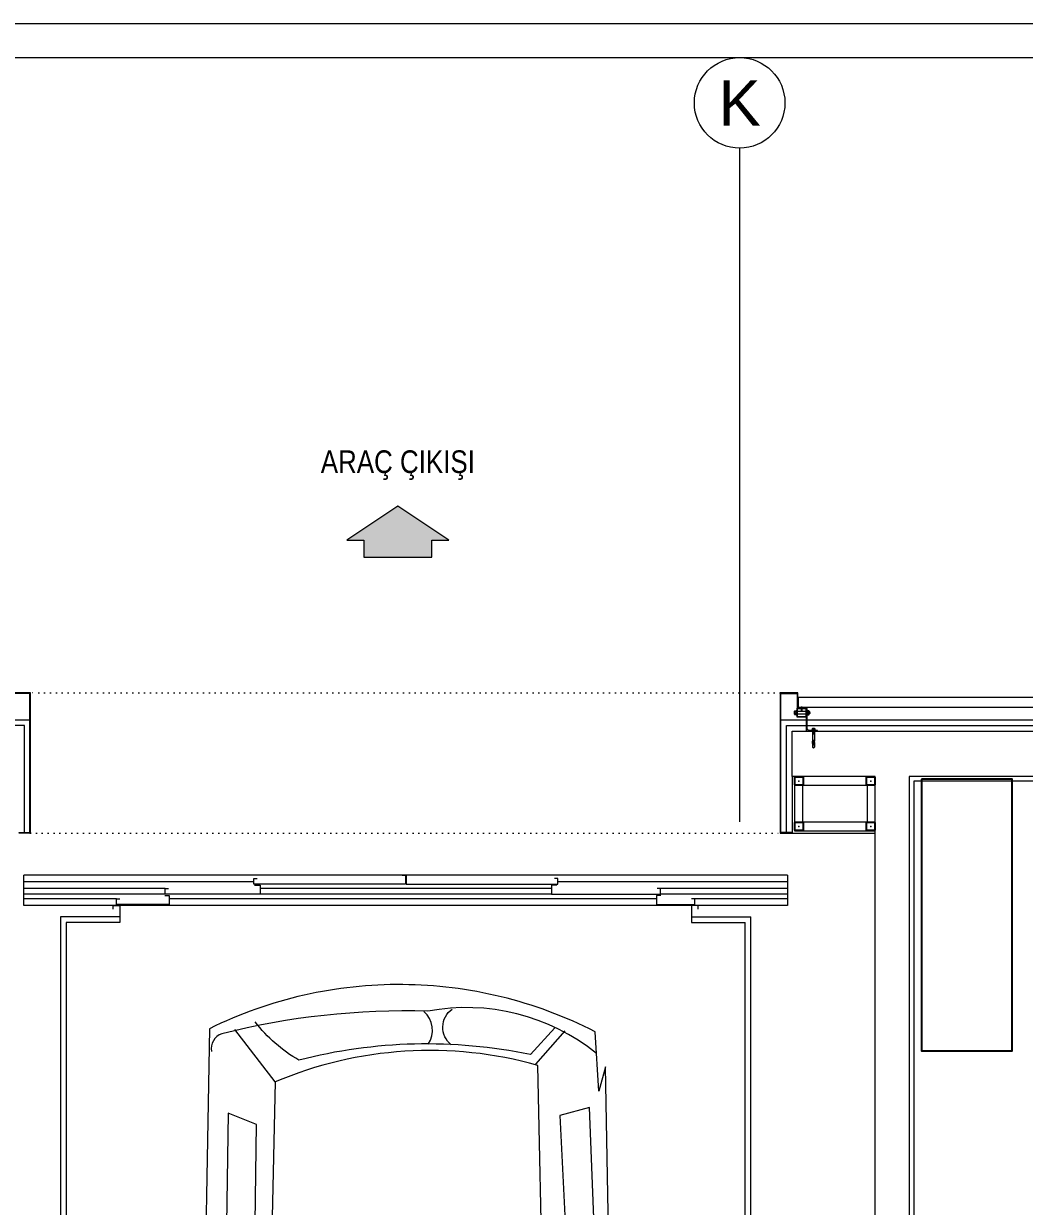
# Model space of a CAD drawing. Extents: x -1286 to 34975, y -230 to 6637.
# Drawn here: x 3704 to 4147, y 3683 to 4205 of the extents above; entities that cross this region are included whole.
import ezdxf
from ezdxf.enums import TextEntityAlignment as Align
from ezdxf.xclip import XClip

# ---------------------------------------------------------------- set-up
doc = ezdxf.new("R2010")
doc.units = 0
doc.header["$LTSCALE"] = 20
doc.header["$XCLIPFRAME"] = 0
doc.linetypes.add('DOT2', pattern=[0.125, 0, -0.125])
doc.layers.get('0').update_dxf_attribs({"color": 9, "lineweight": 9})
for name, color, linetype, lineweight in [('00', 9, 'Continuous', 9), ('04', 9, 'Continuous', 9), ('05', 9, 'Continuous', 9), ('06D', 9, 'Continuous', 9), ('10', 9, 'Continuous', 9), ('10A', 9, 'Continuous', 9), ('11', 9, 'Continuous', 9), ('14', 9, 'Continuous', 9), ('20', 9, 'DOT2', 9), ('21', 9, 'Continuous', 9), ('24', 9, 'Continuous', 9), ('33', 9, 'BATTING', 9)]:
    doc.layers.add(name, color=color, linetype=linetype, lineweight=lineweight)
doc.styles.add('Arial', font='arial.ttf', dxfattribs={"height": 2.5})
doc.styles.add('MuuM_TEXT-STANDART', font='ARIALN.TTF')
doc.linetypes.add('BATTING', pattern='A,0.0001,-0.1,[134,ltypeshp.shx,S=0.1,R=0,X=-0.1,Y=0],-0.2,[134,ltypeshp.shx,S=0.1,R=180,X=0.1,Y=0],-0.1', length=0.4001)

# ---------------------------------------------------------------- blocks, each defined once
blk = doc.blocks.new('0_aks')
at = {"linetype": 'Continuous'}
blk.add_circle((0, 0), 2, dxfattribs=at)
at = {"style": 'Arial'}
blk.add_attdef('AKS', text='', height=2, dxfattribs=at).set_placement((0, 0), align=Align.MIDDLE_CENTER)
blk = doc.blocks.new('p-aks_vw')
at = {"layer": '24', "ltscale": 2}
blk.add_lwpolyline([(3620, 3837.5), (3620, 3540)], dxfattribs=at)
at = {"layer": '24', "xscale": 10, "yscale": 10, "zscale": 10}
blk.add_blockref('0_aks', (3620, 3857.5), dxfattribs=at).add_auto_attribs({'AKS': 'K'})
blk = doc.blocks.new('p-araba-caddy')
for points in [[(4.26, 87.51), (96.49, 89.41), (104.41, 102.92), (112.34, 100.13), (105.35, 88.48), (403.12, 88.69), (392.45, 85.45), (418.68, 84.42, -0.236784), (423.23, -86.05), (112.38, -97.42), (113.04, -112.56), (99.21, -96.1), (12.07, -96.13, -0.35315), (-45.78, -38.19), (-47.76, 31.57, -0.418979), (4.26, 87.51, -0.014091)], [(2.59, 87.13), (-12.8, 80.33, 0.245122), (-38.23, 40.61, 1.092698)], [(409.1, 84.81, -0.220393), (429.15, 10.65, -0.069309), (420.89, -80.59, -0.369387), (413.22, -85.28, 0.321855)], [(64.08, 71.92), (123.59, 65.82, 0.084966), (128.47, -72.87, -0.035125), (66.42, -79.48, -0.194351), (64.08, 71.92, 5.525286)], [(420.8, 66.63), (409.14, 55.57, -0.115145), (408.6, -46.74, 0.095225), (425.84, -65.72, -1.448896)], [(198.7, 59.31), (404.34, 58.71, -0.170159), (399.21, -57.46), (133.8, -68.34)], [(414.2, 20.68, 0.498413), (429.89, 21.34, -5.209749)], [(414.6, 10.43, -0.389225), (429.11, 8.84, 0.453338)], [(-37.08, -40.41), (-20.32, -78.19, 0.180747), (-6.04, -89.68), (12.07, -96.13)]]:
    blk.add_lwpolyline(points, format="xyb")
for points in [[(-16.56, 71.13), (53.81, 76), (63.98, 81.75), (88.77, 77.77), (93.64, 84.4), (100.28, 80.42), (104.7, 83.08), (183.48, 83.52), (188.35, 71.13), (129.93, 71.13)], [(128.39, 63.59), (198.34, 59.3), (187.01, 88.59)], [(220.11, 84.66), (385.27, 81.17), (382, 68.06), (219.94, 73.15), (220.11, 84.66)], [(277.68, 83.09), (275.35, 70.89)], [(330.01, 82.53), (330.93, 69.98)], [(404.84, 57.96), (419.34, 71.17)], [(36.43, 59.8), (-33.06, 43.83), (-47.93, 36.03), (-46.07, -36.03), (-30.09, -43.83), (45.17, -66.5)], [(-36.39, 42.08), (-36.21, -40.84)], [(-33.17, 43.72), (-32.97, -41.82)], [(-42.85, 38.7), (-42.67, -37.69)], [(-39.62, 40.39), (-39.44, -39.27)], [(399.21, -57.46), (422.7, -74.75)], [(217.67, -71.23), (380.57, -66), (385.81, -78.37), (219.1, -84.08), (217.19, -71.23)], [(277.5, -68.54), (278.55, -81.67)], [(328.6, -68.26), (329.42, -80.94)], [(-13.38, -77.2), (54.33, -79.85), (68.94, -86.49), (98.59, -88.7), (103.01, -86.93), (110.98, -96.22), (108.33, -88.7), (191.09, -89.14), (191.97, -93.56)], [(118.18, -77.55), (201.93, -75.8), (199.3, -94.64)]]:
    blk.add_lwpolyline(points)
blk.add_lwpolyline([(53.8, 75.95), (130, 70.57, 0.08903), (133.77, -71.93, -0.153631), (54.26, -80.6, -0.218697)], format="xyb", close=True)
blk = doc.blocks.new('p- caddy')
for p, q in [((-86.52, 354.02), (-175.71, 289.92)), ((97.81, 351.94), (187, 287.83))]:
    blk.add_line(p, q)
blk.add_arc((-86.52, 354.02), 109.84, 215.7081, 269.024)
at = {"extrusion": (0, 0, -1)}
blk.add_arc((-97.81, 351.94), 109.84, 215.7081, 269.024, dxfattribs=at)
at = {"rotation": 268.9244510197643}
blk.add_blockref('p-araba-caddy', (10.6, 442.15), dxfattribs=at)
blk = doc.blocks.new('m-çalışma dolap modül')
at = {"lineweight": -3, "ltscale": 0.5}
blk.add_lwpolyline([(0, 40), (120, 40), (120, 0), (0, 0)], close=True, dxfattribs=at)
blk = doc.blocks.new('cxvxv')
for p, q in [((-21988.4, 8560.98, 0), (-21988.4, 8560.32, 0)), ((-21986.86, 8561.07, 0), (-21988.18, 8561.07, 0)), ((-21988.02, 8561.25, 0), (-21987.03, 8561.3, 0)), ((-21988.02, 8561.25, 0), (-21988, 8561.26, 0)), ((-21988, 8561.23, 0), (-21988.02, 8561.25, 0)), ((-21988.02, 8561.13, 0), (-21987.03, 8561.19, 0)), ((-21988.02, 8561.13, 0), (-21988, 8561.14, 0)), ((-21988, 8561.11, 0), (-21988.02, 8561.13, 0)), ((-21988, 8561.3, 0), (-21987.94, 8561.35, 0)), ((-21988, 8561.26, 0), (-21988, 8561.3, 0)), ((-21988, 8561.14, 0), (-21988, 8561.23, 0)), ((-21988, 8561.07, 0), (-21988, 8561.11, 0)), ((-21987.96, 8560.98, 0), (-21987.96, 8560.32, 0)), ((-21987.54, 8561.35, 0), (-21987.94, 8561.35, 0)), ((-21987.7, 8561.05, 0), (-21987.7, 8561.08, 0)), ((-21987.7, 8561.07, 0), (-21987.7, 8561.07, 0)), ((-21987.54, 8561.35, 0), (-21987.1, 8561.35, 0)), ((-21987.03, 8561.3, 0), (-21987.1, 8561.35, 0)), ((-21987.08, 8560.64, 0), (-21987.08, 8560.98, 0)), ((-21987.05, 8561.32, 0), (-21987.03, 8561.3, 0)), ((-21987.03, 8561.3, 0), (-21987.05, 8561.28, 0)), ((-21987.03, 8561.3, 0), (-21987.05, 8561.29, 0)), ((-21987.05, 8561.28, 0), (-21987.05, 8561.2, 0)), ((-21987.05, 8561.2, 0), (-21987.03, 8561.19, 0)), ((-21987.03, 8561.19, 0), (-21987.05, 8561.17, 0)), ((-21987.05, 8561.17, 0), (-21987.05, 8561.08, 0)), ((-21987.05, 8561.08, 0), (-21987.03, 8561.07, 0)), ((-21986.64, 8560.32, 0), (-21986.64, 8560.98, 0)), ((-21988.4, 8560.32, 0), (-21986.64, 8560.32, 0)), ((-21988.02, 8560.32, 0), (-21987.02, 8560.32, 0)), ((-21988.02, 8560.28, 0), (-21988.02, 8560.32, 0)), ((-21988.02, 8560.11, 0), (-21988.02, 8555.61, 0)), ((-21987.08, 8560.64, 0), (-21987.08, 8560.32, 0)), ((-21987.06, 8560.32, 0), (-21987.06, 8560.28, 0)), ((-21987.06, 8555.61, 0), (-21987.06, 8560.11, 0)), ((-21987.02, 8560.32, 0), (-21987.02, 8560.28, 0)), ((-21987.02, 8555.61, 0), (-21987.02, 8560.11, 0)), ((-21988.4, 8555.4, 0), (-21986.64, 8555.4, 0)), ((-21988.4, 8554.74, 0), (-21988.4, 8555.4, 0)), ((-21986.86, 8554.65, 0), (-21988.17, 8554.65, 0)), ((-21988.02, 8555.44, 0), (-21988.02, 8555.4, 0)), ((-21988.02, 8555.4, 0), (-21987.02, 8555.4, 0)), ((-21987.96, 8554.74, 0), (-21987.96, 8555.4, 0)), ((-21987.08, 8555.08, 0), (-21987.08, 8555.4, 0)), ((-21987.08, 8555.08, 0), (-21987.08, 8554.74, 0)), ((-21987.06, 8555.4, 0), (-21987.06, 8555.44, 0)), ((-21987.02, 8555.4, 0), (-21987.02, 8555.44, 0)), ((-21986.64, 8555.4, 0), (-21986.64, 8554.74, 0))]:
    blk.add_line(p, q)
at = {"elevation": 0}
for points in [[(-21986.3, 8560.11), (-21988.7, 8560.11), (-21988.7, 8560.28), (-21986.3, 8560.28)], [(-21986.3, 8555.61), (-21988.7, 8555.61), (-21988.7, 8555.44), (-21986.3, 8555.44)]]:
    blk.add_lwpolyline(points, close=True, dxfattribs=at)
for points in [[(-21987.98, 8560.28), (-21987.98, 8560.32)], [(-21987.98, 8560.11), (-21987.98, 8555.61)], [(-21987.98, 8555.44), (-21987.98, 8555.4)]]:
    blk.add_lwpolyline(points, dxfattribs=at)
for centre, radius, start, end in [((-21988.18, 8560.75, 0), 0.315, 45.8497, 134.1503), ((-21987.52, 8559.95, 0), 1.12, 66.8701, 113.1299), ((-21987.52, 8559.95, 0), 1.12, 66.8701, 113.1299), ((-21986.86, 8560.76, 0), 0.313, 45.449, 134.551), ((-21988.18, 8554.97, 0), 0.315, 225.8497, 314.1503), ((-21987.52, 8555.77, 0), 1.12, 246.8701, 293.1299), ((-21987.52, 8555.77, 0), 1.12, 246.8701, 293.1299), ((-21986.86, 8554.96, 0), 0.313, 225.449, 314.551)]:
    blk.add_arc(centre, radius, start, end)
blk = doc.blocks.new('VIDA')
for p, q in [((-18072, 6523.9), (-18071.9, 6524)), ((-18071.9, 6523.8), (-18072, 6523.9)), ((-18071.9, 6524), (-18070.1, 6524.7)), ((-18069.6, 6522.9), (-18071.9, 6523.8)), ((-18069.7, 6524.9), (-18070.6, 6523.2)), ((-18070.6, 6523.2), (-18070.1, 6524.7)), ((-18070.1, 6524.7), (-18069.9, 6525.1)), ((-18069.9, 6525.1), (-18070.1, 6524.1)), ((-18070.1, 6524.1), (-18070, 6524.3)), ((-18070, 6524.3), (-18069.8, 6525.1)), ((-18069.9, 6525.1), (-18069.8, 6525.1)), ((-18069.8, 6525.1), (-18069.7, 6524.9)), ((-18069.7, 6524.9), (-18069.3, 6525)), ((-18069.6, 6522.8), (-18069.1, 6525)), ((-18069.6, 6522.8), (-18069.6, 6522.9)), ((-18069.4, 6522.4), (-18069.6, 6522.8)), ((-18068.9, 6525.3), (-18069.4, 6522.4)), ((-18069.3, 6522.4), (-18069.4, 6522.4)), ((-18069.3, 6522.4), (-18068.9, 6525.3)), ((-18069.3, 6525), (-18069.1, 6525)), ((-18069.1, 6522.8), (-18069.3, 6522.4)), ((-18069.1, 6525), (-18068.9, 6525.3)), ((-18068.7, 6522.8), (-18069.1, 6522.8)), ((-18068.9, 6525.3), (-18068.9, 6525.3)), ((-18068.9, 6525.3), (-18068.7, 6525)), ((-18068.7, 6522.8), (-18068.2, 6525)), ((-18068.7, 6525), (-18068.2, 6525)), ((-18068.5, 6522.4), (-18068.7, 6522.8)), ((-18068, 6525.3), (-18068.5, 6522.4)), ((-18068.4, 6522.4), (-18068.5, 6522.4)), ((-18068.4, 6522.4), (-18067.9, 6525.3)), ((-18068.2, 6522.8), (-18068.4, 6522.4)), ((-18068.2, 6522.8), (-18068.4, 6522.4)), ((-18068.2, 6525), (-18068, 6525.3)), ((-18067.7, 6525), (-18068.2, 6522.8)), ((-18067.7, 6522.8), (-18068.2, 6522.8)), ((-18067.9, 6525.3), (-18068, 6525.3)), ((-18067.9, 6525.3), (-18067.7, 6525)), ((-18067.7, 6522.8), (-18067.2, 6525)), ((-18067.7, 6525), (-18067.2, 6525)), ((-18067.5, 6522.4), (-18067.7, 6522.8)), ((-18067, 6525.3), (-18067.5, 6522.4)), ((-18067.4, 6522.4), (-18067.5, 6522.4)), ((-18067.4, 6522.4), (-18066.9, 6525.3)), ((-18067.2, 6522.8), (-18067.4, 6522.4)), ((-18067.2, 6522.8), (-18067.4, 6522.4)), ((-18067.2, 6525), (-18067, 6525.3)), ((-18066.7, 6525), (-18067.2, 6522.8)), ((-18066.7, 6522.8), (-18067.2, 6522.8)), ((-18066.9, 6525.3), (-18067, 6525.3)), ((-18066.9, 6525.3), (-18066.7, 6525)), ((-18066.3, 6525), (-18066.7, 6525)), ((-18066.7, 6522.8), (-18066.3, 6525)), ((-18066.5, 6522.4), (-18066.7, 6522.8)), ((-18066.1, 6525.3), (-18066.5, 6522.4)), ((-18066.5, 6522.4), (-18066, 6525.3)), ((-18066.3, 6522.8), (-18066.5, 6522.4)), ((-18066.3, 6522.8), (-18066.5, 6522.4)), ((-18066.5, 6522.4), (-18066.5, 6522.4)), ((-18066.3, 6525), (-18066.1, 6525.3)), ((-18065.8, 6525), (-18066.3, 6522.8)), ((-18066.3, 6522.8), (-18065.8, 6522.8)), ((-18066, 6525.3), (-18066.1, 6525.3)), ((-18066, 6525.3), (-18065.8, 6525)), ((-18065.8, 6522.8), (-18065.3, 6525)), ((-18065.8, 6525), (-18065.3, 6525)), ((-18065.6, 6522.4), (-18065.8, 6522.8)), ((-18065.1, 6525.3), (-18065.6, 6522.4)), ((-18065.5, 6522.4), (-18065.6, 6522.4)), ((-18065.5, 6522.4), (-18065, 6525.3)), ((-18065.3, 6522.8), (-18065.5, 6522.4)), ((-18065.3, 6522.8), (-18065.5, 6522.4)), ((-18065.3, 6525), (-18065.1, 6525.3)), ((-18064.8, 6525), (-18065.3, 6522.8)), ((-18064.8, 6522.8), (-18065.3, 6522.8)), ((-18065.1, 6525.3), (-18065, 6525.3)), ((-18065, 6525.3), (-18064.8, 6525)), ((-18064.8, 6525), (-18064.3, 6525)), ((-18064.8, 6522.8), (-18064.3, 6525)), ((-18064.6, 6522.4), (-18064.8, 6522.8)), ((-18064.1, 6525.3), (-18064.6, 6522.4)), ((-18064.5, 6522.4), (-18064.6, 6522.4)), ((-18064.5, 6522.4), (-18064, 6525.3)), ((-18064.3, 6522.8), (-18064.5, 6522.4)), ((-18064.3, 6522.8), (-18064.5, 6522.4)), ((-18064.3, 6525), (-18064.1, 6525.3)), ((-18063.8, 6525), (-18064.3, 6522.8)), ((-18063.8, 6522.8), (-18064.3, 6522.8)), ((-18064, 6525.3), (-18064.1, 6525.3)), ((-18064, 6525.3), (-18063.8, 6525)), ((-18063.8, 6522.8), (-18062, 6525)), ((-18062, 6525), (-18063.8, 6525)), ((-18063.6, 6522.4), (-18063.8, 6522.8)), ((-18063.6, 6522.4), (-18061.7, 6525.3)), ((-18061.8, 6525.3), (-18063.6, 6522.4)), ((-18062, 6522.8), (-18063.6, 6522.4)), ((-18062, 6522.8), (-18063.6, 6522.4)), ((-18063.6, 6522.4), (-18063.6, 6522.4)), ((-18061.5, 6525), (-18063.4, 6522.8)), ((-18063.4, 6522.8), (-18061.5, 6522.8)), ((-18061.7, 6525.3), (-18063.2, 6525.3)), ((-18062.7, 6522.4), (-18061.5, 6522.8)), ((-18062.6, 6522.4), (-18062.1, 6525.3)), ((-18062.4, 6522.8), (-18062.6, 6522.4)), ((-18062.4, 6522.8), (-18062.6, 6522.4)), ((-18062.6, 6522.4), (-18061.3, 6522.4)), ((-18062.4, 6525), (-18062.2, 6525.3)), ((-18061.5, 6525), (-18062.4, 6525)), ((-18061.5, 6522.8), (-18062.4, 6525)), ((-18061.9, 6525), (-18062.4, 6522.8)), ((-18061.9, 6522.8), (-18062.4, 6522.8)), ((-18062.2, 6525.3), (-18062.1, 6525.3)), ((-18062.2, 6525.3), (-18061.3, 6522.4)), ((-18062.1, 6525.3), (-18061.9, 6525)), ((-18062, 6525), (-18061.8, 6525.3)), ((-18061.9, 6525), (-18061.4, 6525)), ((-18061.9, 6522.8), (-18061.4, 6525)), ((-18061.7, 6522.4), (-18061.9, 6522.8)), ((-18061.2, 6525.3), (-18061.7, 6522.4)), ((-18061.7, 6525.3), (-18061.5, 6525)), ((-18061.6, 6522.4), (-18061.7, 6522.4)), ((-18061.6, 6522.4), (-18061.2, 6525.3)), ((-18061.4, 6522.8), (-18061.6, 6522.4)), ((-18061.4, 6522.8), (-18061.6, 6522.4)), ((-18061.4, 6525), (-18061.2, 6525.3)), ((-18061, 6525), (-18061.4, 6522.8)), ((-18060.9, 6522.8), (-18061.4, 6522.8)), ((-18061.2, 6525.3), (-18061, 6525)), ((-18061.2, 6525.3), (-18061.2, 6525.3)), ((-18061, 6525), (-18060.5, 6525)), ((-18060.9, 6522.8), (-18060.5, 6525)), ((-18060.7, 6522.4), (-18060.9, 6522.8)), ((-18060.7, 6522.4), (-18060.2, 6525.3)), ((-18060.3, 6525.3), (-18060.7, 6522.4)), ((-18060.5, 6522.8), (-18060.7, 6522.4)), ((-18060.5, 6522.8), (-18060.7, 6522.4)), ((-18060.7, 6522.4), (-18060.7, 6522.4)), ((-18060.5, 6525), (-18060.3, 6525.3)), ((-18060, 6525), (-18060.5, 6522.8)), ((-18060.5, 6522.8), (-18060, 6522.8)), ((-18060.3, 6525.3), (-18060.2, 6525.3)), ((-18060.2, 6525.3), (-18060, 6525)), ((-18060, 6525), (-18059.5, 6525)), ((-18060, 6522.8), (-18059.5, 6525)), ((-18059.8, 6522.4), (-18060, 6522.8)), ((-18059.3, 6525.3), (-18059.8, 6522.4)), ((-18059.7, 6522.4), (-18059.8, 6522.4)), ((-18059.7, 6522.4), (-18059.2, 6525.3)), ((-18059.5, 6522.8), (-18059.7, 6522.4)), ((-18059.5, 6522.8), (-18059.7, 6522.4)), ((-18059.5, 6525), (-18059.3, 6525.3)), ((-18059.2, 6524), (-18059.5, 6522.8)), ((-18059.5, 6522.8), (-18059.2, 6522.8)), ((-18059.3, 6525.3), (-18059.2, 6525.3)), ((-18058.1, 6526.6), (-18059.2, 6526.6)), ((-18059.2, 6521.2), (-18059.2, 6526.6)), ((-18058.1, 6521.2), (-18059.2, 6521.2))]:
    blk.add_line(p, q)
for points in [[(-18068.7, 6525), (-18069.1, 6522.8)], [(-18057.2, 6524.3), (-18057.5, 6524), (-18057.5, 6523.8), (-18057.2, 6523.5)]]:
    blk.add_lwpolyline(points)
for centre, start, end in [((-18062.4, 6523.6), 7.5095, 35.2427), ((-18062.4, 6524.2), 324.7573, 352.4905)]:
    blk.add_arc(centre, 5.21, start, end)
blk = doc.blocks.new('çelik dübel')
at = {"ltscale": 7}
for p, q in [((-87.2, -2), (-85, 2)), ((-85, -6), (-85, 2)), ((-68, 2), (-85, 2)), ((-75, -6), (-75, 2)), ((-70, -6), (-70, 2)), ((-68, 3), (-58, 2)), ((-68, -7), (-68, 3)), ((-58, -6), (-58, 2)), ((-8.5, 2), (-58, 2)), ((-53, 1.5), (-58, 1.5)), ((-53, -6), (-53, 2)), ((-25, -6), (-25, 2)), ((-25, -6), (-23.9, 2)), ((-23, -6), (-21.9, 2)), ((-21, -6), (-19.9, 2)), ((-19, -6), (-17.9, 2)), ((-17, -6), (-15.9, 2)), ((-85, -6), (-87.2, -2)), ((-68, -6), (-85, -6)), ((-68, -7), (-58, -6)), ((-53, -5.5), (-58, -5.5)), ((-8.5, -6), (-58, -6))]:
    blk.add_line(p, q, dxfattribs=at)
for p, q in [((-15, -6), (-13.9, 2)), ((-13, -6), (-11.9, 2)), ((-11, -6), (-10, 1.1)), ((-10, -9), (-10, 5)), ((-9, 5), (-10, 5)), ((-10, 3), (-10, 5)), ((-9, -9), (-9, 5)), ((-8.5, 2), (-8.5, 3)), ((-8.5, -4), (-8.5, 0)), ((-5, 4), (-7.5, 4)), ((-5, 1), (-7.5, 1)), ((-4, 2), (-4, 3)), ((-1, 2), (-4, 2)), ((-4, -4), (-4, 0)), ((-3, -6), (-1.9, 2)), ((-1, -6), (0, 1.1)), ((0, -5), (0, 1)), ((-10, -7), (-10, -9.1)), ((-9, -9), (-10, -9)), ((-8.5, -6), (-8.5, -7)), ((-5, -5), (-7.5, -5)), ((-5, -8), (-7.5, -8)), ((-4, -6), (-4, -7)), ((-1, -6), (-4, -6))]:
    blk.add_line(p, q)
for points in [[(-68, 0.6), (-67.4, 0.4), (-67, 0.1), (-66.6, -0.3), (-66.2, -0.8), (-65.9, -1.3), (-65.7, -1.9), (-65.4, -2.3), (-65.2, -2.8), (-65, -3.1), (-64.8, -3.3), (-64.6, -3.5), (-64.4, -3.6), (-64.2, -3.5), (-63.9, -3.5), (-63.7, -3.3), (-63.5, -3.1), (-63.2, -2.9), (-62.9, -2.6), (-62.7, -2.3), (-62.4, -2), (-62.1, -1.7), (-61.9, -1.4), (-61.6, -1.1), (-61.4, -0.9), (-61.2, -0.7), (-61, -0.6), (-60.8, -0.5), (-60.6, -0.5), (-60.4, -0.5), (-60.3, -0.7), (-60.1, -0.9), (-59.9, -1.1), (-59.8, -1.5), (-59.6, -1.9), (-59.4, -2.3), (-59.2, -2.7), (-58.9, -3), (-58.7, -3.3), (-58.4, -3.5), (-58, -3.5)], [(-68, -0.5), (-68, -0.5), (-67.9, -0.5), (-67.9, -0.5), (-67.8, -0.5), (-67.8, -0.6), (-67.7, -0.6), (-67.7, -0.6), (-67.6, -0.7), (-67.6, -0.7), (-67.6, -0.8), (-67.5, -0.8), (-67.5, -0.8), (-67.5, -0.9), (-67.4, -0.9), (-67.4, -0.9), (-67.3, -1), (-67.3, -1), (-67.3, -1.1), (-67.2, -1.1), (-67.2, -1.2), (-67.2, -1.2), (-67.1, -1.3), (-67.1, -1.3), (-67.1, -1.4), (-67, -1.4), (-67, -1.5), (-67, -1.5), (-66.9, -1.6), (-66.9, -1.6), (-66.9, -1.7), (-66.9, -1.7), (-66.8, -1.8), (-66.8, -1.9), (-66.8, -1.9), (-66.7, -2), (-66.7, -2), (-66.7, -2.1), (-66.6, -2.2), (-66.6, -2.2), (-66.6, -2.3), (-66.6, -2.3), (-66.5, -2.4), (-66.5, -2.5), (-66.5, -2.5), (-66.4, -2.6), (-66.4, -2.7), (-66.4, -2.7), (-66.3, -2.8), (-66.3, -2.8), (-66.3, -2.9), (-66.3, -3), (-66.2, -3), (-66.2, -3.1), (-66.2, -3.1), (-66.1, -3.2), (-66.1, -3.2), (-66.1, -3.3), (-66, -3.4), (-66, -3.4), (-66, -3.5), (-65.9, -3.5), (-65.9, -3.6), (-65.9, -3.6), (-65.8, -3.7), (-65.8, -3.7), (-65.7, -3.8), (-65.7, -3.8), (-65.7, -3.9), (-65.6, -3.9), (-65.6, -4), (-65.5, -4), (-65.5, -4.1), (-65.4, -4.1), (-65.4, -4.1), (-65.3, -4.2), (-65.3, -4.2), (-65.2, -4.3), (-65.2, -4.3), (-65.1, -4.3), (-65, -4.4), (-65, -4.4), (-64.9, -4.4), (-64.9, -4.4), (-64.8, -4.5), (-64.7, -4.5), (-64.7, -4.5), (-64.6, -4.5), (-64.5, -4.5), (-64.5, -4.5), (-64.4, -4.5), (-64.3, -4.5), (-64.3, -4.5), (-64.2, -4.5), (-64.1, -4.5), (-64.1, -4.5), (-64, -4.5), (-64, -4.5), (-63.9, -4.5), (-63.8, -4.5), (-63.8, -4.5), (-63.7, -4.4), (-63.7, -4.4), (-63.6, -4.4), (-63.6, -4.4), (-63.5, -4.4), (-63.4, -4.3), (-63.4, -4.3), (-63.3, -4.3), (-63.3, -4.3), (-63.3, -4.2), (-63.2, -4.2), (-63.2, -4.2), (-63.1, -4.1), (-63.1, -4.1), (-63, -4.1), (-63, -4), (-62.9, -4), (-62.9, -4), (-62.9, -3.9), (-62.8, -3.9), (-62.8, -3.9), (-62.7, -3.8), (-62.7, -3.8), (-62.7, -3.8), (-62.6, -3.7), (-62.6, -3.7), (-62.5, -3.6), (-62.5, -3.6), (-62.5, -3.6), (-62.4, -3.5), (-62.4, -3.5), (-62.4, -3.5), (-62.3, -3.4), (-62.3, -3.4), (-62.2, -3.3), (-62.2, -3.3), (-62.2, -3.3), (-62.1, -3.2), (-62.1, -3.2), (-62.1, -3.1), (-62, -3.1), (-62, -3.1), (-62, -3), (-61.9, -3), (-61.9, -2.9), (-61.9, -2.9), (-61.8, -2.9), (-61.8, -2.8), (-61.7, -2.8), (-61.7, -2.7), (-61.7, -2.7), (-61.6, -2.6), (-61.6, -2.6), (-61.6, -2.6), (-61.5, -2.5), (-61.5, -2.5), (-61.5, -2.5), (-61.4, -2.4), (-61.4, -2.4), (-61.4, -2.3), (-61.3, -2.3), (-61.3, -2.3), (-61.3, -2.2), (-61.3, -2.2), (-61.2, -2.2), (-61.2, -2.1), (-61.2, -2.1), (-61.1, -2), (-61.1, -2), (-61.1, -2), (-61, -1.9), (-61, -1.9), (-61, -1.9), (-61, -1.9), (-60.9, -1.8), (-60.9, -1.8), (-60.9, -1.8), (-60.9, -1.8), (-60.9, -1.8), (-60.9, -1.7), (-60.8, -1.7), (-60.8, -1.7), (-60.8, -1.7), (-60.8, -1.7), (-60.8, -1.7), (-60.8, -1.8), (-60.7, -1.8), (-60.7, -1.8), (-60.7, -1.8), (-60.7, -1.9), (-60.7, -1.9), (-60.7, -1.9), (-60.6, -2), (-60.6, -2), (-60.6, -2.1), (-60.6, -2.1), (-60.6, -2.1), (-60.5, -2.2), (-60.5, -2.2), (-60.5, -2.3), (-60.5, -2.3), (-60.4, -2.4), (-60.4, -2.5), (-60.4, -2.5), (-60.4, -2.6), (-60.3, -2.6), (-60.3, -2.7), (-60.3, -2.7), (-60.3, -2.8), (-60.2, -2.8), (-60.2, -2.9), (-60.2, -3), (-60.1, -3), (-60.1, -3.1), (-60.1, -3.1), (-60, -3.2), (-60, -3.2), (-59.9, -3.3), (-59.9, -3.4), (-59.9, -3.4), (-59.8, -3.5), (-59.8, -3.5), (-59.7, -3.6), (-59.7, -3.6), (-59.6, -3.7), (-59.6, -3.8), (-59.5, -3.8), (-59.5, -3.9), (-59.4, -3.9), (-59.3, -4), (-59.3, -4), (-59.2, -4.1), (-59.1, -4.2), (-59, -4.2), (-58.9, -4.3), (-58.8, -4.3), (-58.6, -4.4), (-58.4, -4.4), (-58.2, -4.5), (-58, -4.5)]]:
    blk.add_lwpolyline(points)
for centre, start, end in [((-7.5, 3), 90, 180), ((-7.5, 2), 180, 270), ((-7.5, 0), 90, 180), ((-5, 3), 0, 90), ((-5, 2), 270, 0), ((-5, 0), 0, 90), ((-1, 1), 0, 90), ((-7.5, -4), 180, 270), ((-7.5, -6), 90, 180), ((-7.5, -7), 180, 270), ((-5, -4), 270, 0), ((-5, -6), 0, 90), ((-5, -7), 270, 0), ((-1, -5), 270, 0)]:
    blk.add_arc(centre, 1, start, end)
blk = doc.blocks.new('kjdol')
at = {"ltscale": 10, "elevation": -278.89}
blk.add_lwpolyline([(77394.12, 60089.89), (77403.28, 60089.89, 0.460237), (77404.18, 60090.79), (77404.18, 60094.89), (77403.78, 60094.89), (77403.78, 60091.29, -0.414214), (77402.78, 60090.29), (77394.12, 60090.29)], format="xyb", close=True, dxfattribs=at)
at = {"elevation": -249.79}
for points in [[(77397.97, 60089.9), (77397.97, 60085.9), (77393.97, 60085.9), (77393.97, 60089.9)], [(77397.77, 60089.7), (77397.77, 60086.1), (77394.17, 60086.1), (77394.17, 60089.7)]]:
    blk.add_lwpolyline(points, close=True, dxfattribs=at)
at = {"extrusion": (0, 0, -1), "xscale": 0.1000000000058208, "yscale": 0.1000000000058208, "zscale": -0.0999999999999091}
blk.add_blockref('çelik dübel', (-77402.74, 60093.36, 459.25), dxfattribs=at)
at = {"xscale": 0.1000000000058208, "yscale": 0.1000000000058208, "zscale": 0.1000000000058208, "rotation": 180}
blk.add_blockref('VIDA', (75587.75, 60740.29, -249.79), dxfattribs=at)
blk.add_blockref('cxvxv', (99383.5, 51530.11, -249.79))
blk = doc.blocks.new('0_arrow1')
blk.add_hatch(color=254).paths.add_polyline_path([(0, 0), (-22.5, -15), (-15, -15), (-15, -22.5), (15, -22.5), (15, -15), (22.5, -15)])
at = {"linetype": 'ByBlock', "lineweight": -2}
blk.add_lwpolyline([(15, -22.5), (-15, -22.5), (-15, -15), (-22.5, -15), (0, 0), (22.5, -15), (15, -15)], close=True, dxfattribs=at)
blk.add_point((0, 0))
blk = doc.blocks.new('Prf-40x40')
for points in [[(1.5, -2), (-1.5, -2, -0.414214), (-2, -1.5), (-2, 1.5, -0.414214), (-1.5, 2), (1.5, 2, -0.414214), (2, 1.5), (2, -1.5, -0.414214)], [(1.5, -1.7), (-1.5, -1.7, -0.414214), (-1.7, -1.5), (-1.7, 1.5, -0.414214), (-1.5, 1.7), (1.5, 1.7, -0.414214), (1.7, 1.5), (1.7, -1.5, -0.414214)]]:
    blk.add_lwpolyline(points, format="xyb", close=True)
blk.add_point((0, 0))
blk = doc.blocks.new('asansr-acilmayan')
at = {"layer": '06D'}
for p, q in [((1593.7, 25263.7), (1593.7, 25277.2)), ((1931.2, 25277.2), (1593.7, 25277.2)), ((1931.2, 25277.2), (1931.2, 25263.7)), ((1695.35, 25274.2), (1593.7, 25274.2)), ((1656.2, 25271.2), (1593.7, 25271.2)), ((1826.8, 25271.2), (1698.2, 25271.2)), ((1931.2, 25274.2), (1829.65, 25274.2)), ((1931.2, 25271.2), (1875, 25271.2)), ((1656.2, 25268.7), (1593.7, 25268.7)), ((1634.7, 25266.7), (1593.7, 25266.7)), ((1873.2, 25266.7), (1658, 25266.7)), ((1826.8, 25268.7), (1698.2, 25268.7)), ((1931.2, 25268.7), (1875, 25268.7)), ((1931.2, 25266.7), (1890.2, 25266.7)), ((1931.2, 25263.7), (1593.7, 25263.7)), ((1610, 25258.7), (1610, 24624.2)), ((1636.2, 25258.7), (1610, 25258.7)), ((1612.5, 25256.2), (1612.5, 24626.7)), ((1636.2, 25256.2), (1612.5, 25256.2)), ((1636.2, 25258.7), (1636.2, 25256.2)), ((1888.7, 25258.7), (1888.7, 25256.2)), ((1888.7, 25258.7), (1915, 25258.7)), ((1888.7, 25256.2), (1912.5, 25256.2)), ((1912.5, 24626.7), (1912.5, 25256.2)), ((1915, 24624.2), (1915, 25258.7))]:
    blk.add_line(p, q, dxfattribs=at)
for points in [[(1760.85, 25277.2), (1762.35, 25277.2), (1762.35, 25273.2), (1695.35, 25273.2), (1695.35, 25275.7), (1696.85, 25275.7)], [(1764.15, 25277.2), (1762.65, 25277.2), (1762.65, 25273.2), (1829.65, 25273.2), (1829.65, 25275.7), (1828.15, 25275.7)], [(1695.7, 25272.7), (1698.2, 25272.7), (1698.2, 25268.7), (1656.2, 25268.7), (1656.2, 25271.2), (1657.7, 25271.2)], [(1829.3, 25272.7), (1826.8, 25272.7), (1826.8, 25268.7), (1875, 25268.7), (1875, 25271.2), (1873.5, 25271.2)], [(1656, 25268.2), (1658, 25268.2), (1658, 25264.2), (1634.7, 25264.2), (1634.7, 25266.7), (1636.2, 25266.7)], [(1875.2, 25268.2), (1873.2, 25268.2), (1873.2, 25264.2), (1890.2, 25264.2), (1890.2, 25266.7), (1888.7, 25266.7)], [(1633.2, 25262.2), (1633.2, 25263.7), (1636.2, 25263.7), (1636.2, 25258.7)], [(1891.7, 25262.2), (1891.7, 25263.7), (1888.7, 25263.7), (1888.7, 25258.7)]]:
    blk.add_lwpolyline(points, dxfattribs=at)

msp = doc.modelspace()

# ---------------------------------------------------------------- linework, layer by layer
at = {"color": 4}
for points in [[(6995, 0), (0, 0), (0, 4205), (6995, 4205)], [(80, 4190), (6455.06, 4190), (6455.06, 15), (80, 15)]]:
    msp.add_lwpolyline(points, close=True, dxfattribs=at)
at = {"layer": '00'}
for points in [[(4080.77, 3347.5), (4080.77, 3872.5), (4044.04, 3872.5), (4044.04, 3892.5), (4173.34, 3892.5)], [(4173.34, 3872.5), (4095.77, 3872.5), (4095.77, 3362.5), (4480.84, 3362.5)]]:
    msp.add_lwpolyline(points, dxfattribs=at)
at = {"layer": '06D'}
for points in [[(3587.13, 3897.5), (3707.24, 3897.5)], [(4039.04, 3897.5), (4173.34, 3897.5)]]:
    msp.add_lwpolyline(points, dxfattribs=at)
msp.add_lwpolyline([(4077.27, 3852.5), (4077.27, 3868.5), (4048.54, 3868.5), (4048.54, 3852.5)], close=True, dxfattribs=at)
at = {"layer": '10A'}
for points in [[(3707.54, 3847.8), (3707.54, 3847.53), (3707.54, 3909.5), (3700.04, 3909.5), (3700.04, 3903), (3696.34, 3903)], [(3707.54, 3847.5), (3702.54, 3847.5), (3702.54, 3847.8), (3707.24, 3847.8), (3707.24, 3909.2), (3700.34, 3909.2), (3700.34, 3902.7), (3696.34, 3902.7)], [(4038.74, 3847.5), (4044.04, 3847.5), (4044.04, 3847.8), (4039.04, 3847.8), (4039.04, 3909.2), (4046.24, 3909.2), (4046.24, 3902.7), (4050.24, 3902.7), (4050.24, 3903), (4046.54, 3903), (4046.54, 3909.5), (4038.74, 3909.5), (4038.74, 3892.5), (4038.74, 3892.5), (4038.74, 3847.5)], [(4046.78, 3907.5), (4168.64, 3907.5), (4168.64, 3903), (4046.78, 3903), (4046.78, 3907.5)]]:
    msp.add_lwpolyline(points, dxfattribs=at)
at = {"layer": '11'}
for points in [[(4044.04, 3872.5), (4044.04, 3847.5), (4080.76, 3847.49)], [(4045.04, 3872.5), (4045.04, 3848.5), (4080.77, 3848.5)]]:
    msp.add_lwpolyline(points, dxfattribs=at)
at = {"layer": '14'}
msp.add_lwpolyline([(4175.34, 3888.5), (4175.34, 3870.5), (4097.77, 3870.5), (4097.77, 3364.5), (4482.84, 3364.5), (4482.84, 3297.5)], dxfattribs=at)
at = {"layer": '20'}
for points in [[(4038.74, 3909.5), (3707.54, 3909.5)], [(3707.54, 3847.45), (4038.74, 3847.5)]]:
    msp.add_lwpolyline(points, dxfattribs=at)
at = {"layer": '33', "ltscale": 0.2}
for points in [[(3704.89, 3847.8), (3704.89, 3895), (3587.13, 3895)], [(4041.54, 3847.8), (4041.54, 3895), (4173.34, 3895.08)]]:
    msp.add_lwpolyline(points, dxfattribs=at)

# ---------------------------------------------------------------- block references
msp.add_blockref('asansr-acilmayan', (2110.84, -21448.2))
at = {"layer": '04'}
ref = msp.add_blockref('p- caddy', (3869.91, 3781.72), dxfattribs=dict(at, xscale=-1, rotation=180))
XClip(ref).set_block_clipping_path([(-103.3147364369, -3.0291583687), (112.6871295991, 503.2721170996)])
at = {"layer": '05', "lineweight": -3, "xscale": -1, "rotation": 90}
msp.add_blockref('m-çalışma dolap modül', (4141.2, 3871.38), dxfattribs=at)
at = {"layer": '10'}
for name, p, rotation in [('kjdol', (-56039.66, 81296.67, 249.79), 270), ('Prf-40x40', (4047.04, 3870.5), 90.00000000000004), ('Prf-40x40', (4078.77, 3870.5), 90.00000000000004), ('Prf-40x40', (4047.04, 3850.5), 90.00000000000004), ('Prf-40x40', (4078.77, 3850.5), 90.00000000000004)]:
    msp.add_blockref(name, p, dxfattribs=dict(at, rotation=rotation))
at = {"layer": '21', "xscale": -1}
msp.add_blockref('0_arrow1', (3869.82, 3991.94), dxfattribs=at)
at = {"layer": '24'}
msp.add_blockref('p-aks_vw', (400.84, 312.5), dxfattribs=at)

# ---------------------------------------------------------------- texts
at = {"layer": '21', "insert": (3869.82, 4010.01), "char_height": 10, "width": 671.3122, "attachment_point": 5, "style": 'MuuM_TEXT-STANDART'}
msp.add_mtext('ARAÇ ÇIKIŞI', dxfattribs=at)

doc.saveas('drawing.dxf')
